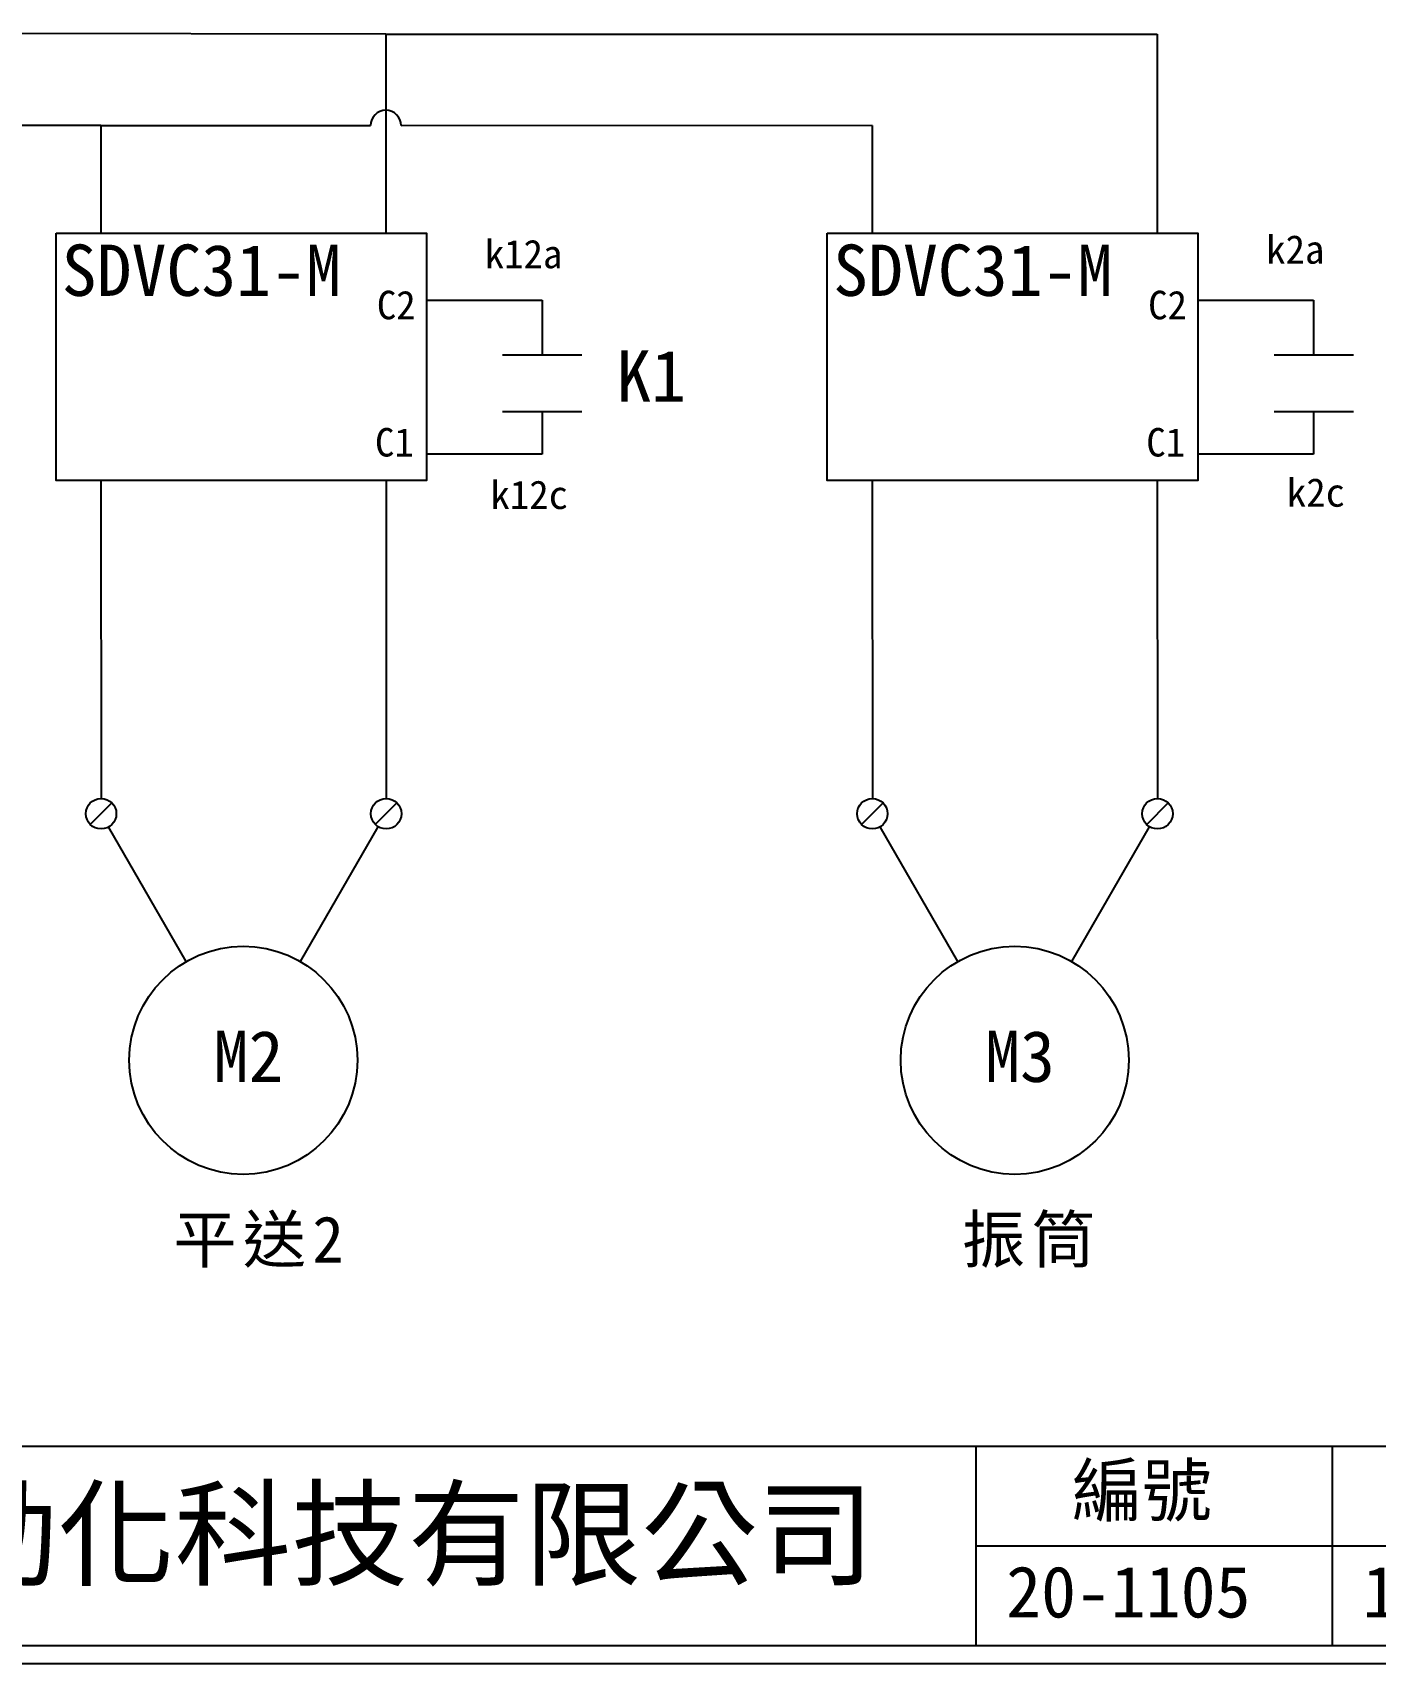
# Model space of a CAD drawing. Extents: x 10 to 297, y 3 to 207.
# Drawn here: x 79.6 to 173.8, y 3 to 117.4 of the extents above; entities that cross this region are included whole.
import ezdxf

# ---------------------------------------------------------------- set-up
doc = ezdxf.new("R2010")
doc.units = 0
doc.layers.get('0').update_dxf_attribs({"linetype": 'CONTINUOUS'})
doc.layers.add('圖框層', color=7, linetype='CONTINUOUS')
doc.layers.add('標尺寸層', color=3, linetype='CONTINUOUS')
doc.styles.add('STSL', font='kaiu.ttf')
doc.styles.add('標楷體', font='kaiu.ttf')

msp = doc.modelspace()

# ---------------------------------------------------------------- linework, layer by layer
for p, q in [((104.34, 117.3), (104.34, 103.35)), ((158.46, 117.3), (158.46, 103.35)), ((84.34, 110.89), (84.34, 103.35)), ((138.46, 110.89), (138.46, 103.35)), ((84.35, 85.98), (84.36, 63.68)), ((104.35, 85.98), (104.36, 63.68)), ((138.46, 85.98), (138.47, 63.68)), ((158.46, 85.98), (158.47, 63.68)), ((85.11, 63.37), (83.6, 61.86)), ((105.11, 63.37), (103.6, 61.86)), ((139.23, 63.37), (137.72, 61.86)), ((159.23, 63.37), (157.72, 61.86)), ((90.34, 52.24), (84.89, 61.69)), ((98.34, 52.24), (103.8, 61.7)), ((144.46, 52.24), (139.01, 61.69)), ((152.46, 52.24), (157.92, 61.7))]:
    msp.add_line(p, q)
for centre, radius in [((84.36, 62.61), 1.07), ((104.36, 62.61), 1.07), ((138.47, 62.61), 1.07), ((158.47, 62.61), 1.07), ((94.34, 45.31), 8), ((148.46, 45.31), 8)]:
    msp.add_circle(centre, radius)
msp.add_arc((104.34, 110.89), 1.07, 0, 180)
at = {"layer": '圖框層', "color": 7}
for p, q in [((11.25, 18.25), (295.75, 18.25)), ((145.75, 4.25), (145.75, 18.25)), ((170.75, 4.25), (170.75, 18.25)), ((145.75, 11.25), (295.75, 11.25)), ((11.25, 4.25), (295.75, 4.25)), ((10, 3), (297, 3))]:
    msp.add_line(p, q, dxfattribs=at)
at = {"layer": '標尺寸層', "color": 7}
for p, q in [((104.34, 117.3), (48.78, 117.41)), ((104.34, 117.3), (158.46, 117.3)), ((84.34, 110.89), (49.85, 110.89)), ((84.34, 110.89), (103.27, 110.89)), ((105.41, 110.89), (138.46, 110.91)), ((107.24, 98.64), (115.31, 98.64)), ((115.31, 98.64), (115.31, 94.81)), ((161.36, 98.64), (169.43, 98.64)), ((169.43, 98.64), (169.43, 94.81)), ((112.53, 94.81), (118.1, 94.81)), ((115.31, 94.81), (118.1, 94.81)), ((166.65, 94.81), (172.22, 94.81)), ((169.43, 94.81), (172.22, 94.81)), ((112.53, 90.83), (118.1, 90.83)), ((112.53, 90.83), (115.31, 90.83)), ((115.31, 90.83), (115.31, 87.84)), ((166.65, 90.83), (172.22, 90.83)), ((166.65, 90.83), (169.43, 90.83)), ((169.43, 90.83), (169.43, 87.84)), ((115.31, 87.84), (107.19, 87.84)), ((169.43, 87.84), (161.31, 87.84))]:
    msp.add_line(p, q, dxfattribs=at)
for points in [[(81.2, 103.35), (107.19, 103.35), (107.19, 85.98), (81.2, 85.98)], [(135.31, 103.35), (161.31, 103.35), (161.31, 85.98), (135.31, 85.98)]]:
    msp.add_lwpolyline(points, close=True, dxfattribs=at)

# ---------------------------------------------------------------- texts
at = {"color": 0, "char_height": 3.25, "width": 24.1454, "attachment_point": 2, "style": '標楷體'}
for s, insert in [('{\\T1.1;平送2}', (95.52, 34.37)), ('{\\T1.1;振筒}', (149.64, 34.37))]:
    msp.add_mtext(s, dxfattribs=dict(at, insert=insert))
at = {"layer": '圖框層', "color": 4, "style": 'STSL'}
for s, height, p in [('k2a', 2, (166.1, 101.2)), ('SDVC31-M', 3.6, (81.6, 98.94)), ('k12a', 2, (111.28, 100.88)), ('SDVC31-M', 3.6, (135.72, 98.94)), ('C2', 2, (103.71, 97.3)), ('C2', 2, (157.82, 97.3)), ('K1', 3.6, (120.51, 91.52)), ('C1', 2, (103.58, 87.67)), ('C1', 2, (157.69, 87.67)), ('k12c', 2, (111.68, 83.99)), ('k2c', 2, (167.55, 84.15)), ('M2', 3.6, (92.26, 43.79)), ('M3', 3.6, (146.38, 43.79)), ('編號', 3.6, (152.47, 13.34)), ('泓陞自動化科技有限公司', 6, (48.6, 9.08)), ('20-1105', 3.6, (147.86, 6.22)), ('1105E-01', 3.6, (172.86, 6.22))]:
    msp.add_text(s, height=height, dxfattribs=at).set_placement(p)

doc.saveas('drawing.dxf')
